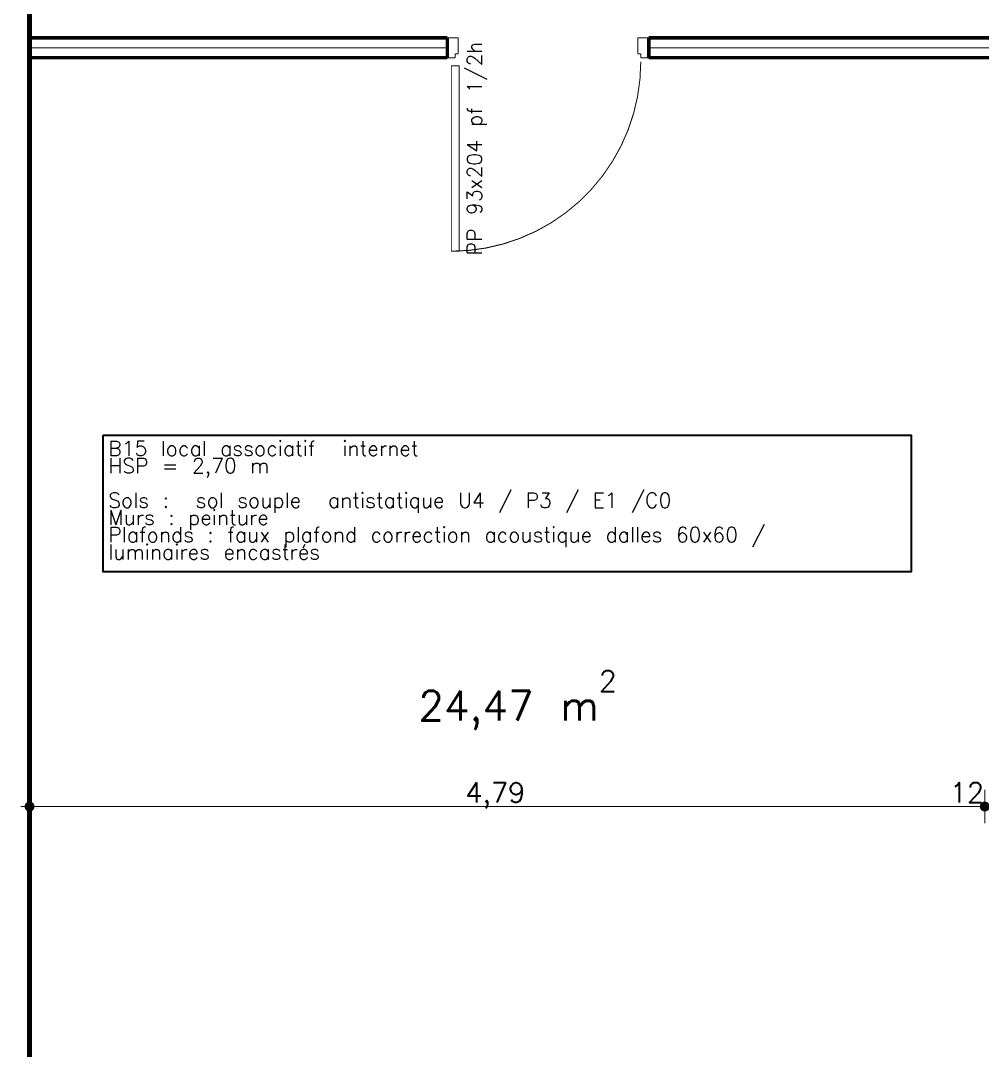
# Model space of a CAD drawing. Header units: inches. Extents: x -508710 to -412686, y 29674 to 73356.
# Drawn here: x -498533 to -493710, y 35400 to 40563 of the extents above; entities that cross this region are included whole.
import ezdxf

# ---------------------------------------------------------------- set-up
doc = ezdxf.new("R2010")
doc.units = ezdxf.units.IN
doc.header["$MEASUREMENT"] = 0
for name, color, linetype in [('00 cloisons', 7, 'Continuous'), ('00 cotations', 7, 'Continuous'), ('00 symboles isolants', 7, 'Continuous'), ('murs peripherique', 7, 'Continuous'), ('textes', 7, 'Continuous')]:
    doc.layers.add(name, color=color, linetype=linetype)
doc.styles.get("Standard").update_dxf_attribs({"font": 'txt', "bigfont": 'BIGFONT.SHX'})
doc.linetypes.add('isolation copie', pattern='A,0,[1,0715-ENSICAEN Niveau 1-1.Shx,S=1.62037,R=0,X=-0.014583,Y=1.66533e-17],-175,0', length=175)
doc.dimstyles.new('Dimstyle_11', dxfattribs={"dimtxt": 100, "dimasz": 85.5, "dimexe": 0.18, "dimexo": 0, "dimgap": 0.09, "dimtad": 1, "dimtih": 1, "dimtoh": 1, "dimlfac": 0.001, "dimzin": 0, "dimdsep": 46, "dimtxsty": 'Standard', "dimblk": 'ARROWHEAD_11', "dimblk1": 'ARROWHEAD_11', "dimblk2": 'ARROWHEAD_11', "dimcen": 0.09, "dimclrd": 7, "dimclre": 7, "dimclrt": 7, "dimadec": 1, "dimazin": 0, "dimtfac": 1, "dimtdec": 4, "dimtmove": 0, "dimatfit": 3, "dimfxl": 1, "dimtolj": 1, "dimtzin": 0, "dimarcsym": 0})

# ---------------------------------------------------------------- blocks, each defined once
blk = doc.blocks.new('WALL_116', base_point=(-498588.3, 51076.8))
at = {"layer": 'murs peripherique', "color": 7, "linetype": 'Continuous', "const_width": 25}
blk.add_lwpolyline([(-498488.3, 35278.5), (-498488.3, 42978)], dxfattribs=at)
blk = doc.blocks.new('Porte 1v Cadbois 65_18')
at = {"color": 0, "linetype": 'Continuous', "const_width": 5}
blk.add_lwpolyline([(485, 970, 0.414214), (-465, 20)], format="xyb", dxfattribs=at)
for points in [[(485, 970), (445, 970)], [(445, 970), (445, 40)], [(485, 40), (485, 970)], [(-465, 0), (-505, 0)], [(-505, 0), (-505, -10)], [(-465, -20), (-465, 0)], [(445, 40), (485, 40)], [(505, 0), (465, 0)], [(465, 0), (465, -20)], [(505, -10), (505, 0)], [(-505, -10), (-505, -90)], [(-450, -20), (-465, -20)], [(-450, -100), (-450, -20)], [(465, -20), (450, -20)], [(450, -20), (450, -100)], [(505, -90), (505, -10)], [(-505, -90), (-505, -100)], [(-505, -100), (-450, -100)], [(450, -100), (505, -100)], [(505, -100), (505, -90)]]:
    blk.add_lwpolyline(points, dxfattribs=at)
blk = doc.blocks.new('WALL_172', base_point=(-498588.3, 40426.8))
at = {"layer": '00 cloisons', "color": 171, "linetype": 'Continuous', "const_width": 17.5}
for points in [[(-496393.3, 40476.8), (-498488.3, 40476.8)], [(-498488.3, 40476.8), (-498488.3, 40376.8)], [(-496393.3, 40476.8), (-496393.3, 40376.8)], [(-495383.3, 40476.8), (-495383.3, 40376.8)], [(-491493.3, 40476.8), (-495383.3, 40476.8)], [(-498488.3, 40376.8), (-496393.3, 40376.8)], [(-495383.3, 40376.8), (-491493.3, 40376.8)]]:
    blk.add_lwpolyline(points, dxfattribs=at)
at = {"layer": '00 cloisons', "color": 1, "rotation": 179.9999999999991}
blk.add_blockref('Porte 1v Cadbois 65_18', (-495888.3, 40376.8), dxfattribs=at)
blk = doc.blocks.new('*D319')
at = {"layer": '00 cotations', "color": 7, "linetype": 'Continuous', "const_width": 5}
for points in [[(-498488.3, 36645.1), (-498488.3, 36707)], [(-493698.3, 36645.1), (-493698.3, 36707)], [(-498533.3, 36622.6), (-498510.8, 36622.6)], [(-498465.8, 36622.6), (-493720.8, 36622.6)], [(-498488.3, 36538.2), (-498488.3, 36600.1)], [(-493698.3, 36538.2), (-493698.3, 36600.1)]]:
    blk.add_lwpolyline(points, dxfattribs=at)
at = {"layer": '00 cotations', "color": 7, "linetype": 'Continuous'}
for points, const_width in [([(-498510.8, 36622.6, 1), (-498465.8, 36622.6, 1)], 5), ([(-498499.5, 36622.6, 1), (-498477, 36622.6, 1)], 22.5), ([(-493720.8, 36622.6, 1), (-493675.8, 36622.6, 1)], 5), ([(-493709.5, 36622.6, 1), (-493687, 36622.6, 1)], 22.5)]:
    blk.add_lwpolyline(points, format="xyb", close=True, dxfattribs=dict(at, const_width=const_width))
at = {"layer": '00 cotations', "color": 7, "char_height": 100, "attachment_point": 1}
for s, insert in [('\\A1;{\\Ftxt.shx|c0;4,79}', (-496303, 36742.6)), ('\\A1;{\\Ftxt.shx|c0;12}', (-493873.3, 36742.6))]:
    blk.add_mtext(s, dxfattribs=dict(at, insert=insert))
blk = doc.blocks.new('ARROWHEAD_11')
at = {"color": 0, "linetype": 'Continuous'}
blk.add_line((0, 0), (-1, 0), dxfattribs=at)
at = {"color": 0, "linetype": 'Continuous', "const_width": 0.25}
blk.add_lwpolyline([(-0.125, 0, 1), (0.125, 0, 1)], format="xyb", close=True, dxfattribs=at)
blk = doc.blocks.new('*D320')
at = {"layer": '00 cotations', "color": 7, "linetype": 'Continuous', "const_width": 5}
for points in [[(-493698.3, 36645.1), (-493698.3, 36707)], [(-493578.3, 36645.1), (-493578.3, 36707)], [(-493675.8, 36622.6), (-493600.8, 36622.6)], [(-493698.3, 36538.2), (-493698.3, 36600.1)], [(-493578.3, 36538.2), (-493578.3, 36600.1)]]:
    blk.add_lwpolyline(points, dxfattribs=at)
at = {"layer": '00 cotations', "color": 7, "linetype": 'Continuous'}
for points, const_width in [([(-493720.8, 36622.6, 1), (-493675.8, 36622.6, 1)], 5), ([(-493709.5, 36622.6, 1), (-493687, 36622.6, 1)], 22.5), ([(-493600.8, 36622.6, 1), (-493555.8, 36622.6, 1)], 5), ([(-493589.5, 36622.6, 1), (-493567, 36622.6, 1)], 22.5)]:
    blk.add_lwpolyline(points, format="xyb", close=True, dxfattribs=dict(at, const_width=const_width))
blk = doc.blocks.new('*D335')
at = {"layer": '00 cotations', "color": 7, "linetype": 'Continuous', "const_width": 5}
for points in [[(-498488.3, 41813.6), (-498488.3, 41875.4)], [(-498268.3, 41813.6), (-498268.3, 41875.4)], [(-498533.3, 41791.1), (-498510.8, 41791.1)], [(-498488.3, 41706.7), (-498488.3, 41768.6)], [(-498465.8, 41791.1), (-498290.8, 41791.1)], [(-498268.3, 41706.7), (-498268.3, 41768.6)]]:
    blk.add_lwpolyline(points, dxfattribs=at)
at = {"layer": '00 cotations', "color": 7, "linetype": 'Continuous'}
for points, const_width in [([(-498510.8, 41791.1, 1), (-498465.8, 41791.1, 1)], 5), ([(-498499.5, 41791.1, 1), (-498477, 41791.1, 1)], 22.5), ([(-498290.8, 41791.1, 1), (-498245.8, 41791.1, 1)], 5), ([(-498279.5, 41791.1, 1), (-498257, 41791.1, 1)], 22.5)]:
    blk.add_lwpolyline(points, format="xyb", close=True, dxfattribs=dict(at, const_width=const_width))
at = {"layer": '00 cotations', "color": 7, "insert": (-498454.5, 41911.1), "char_height": 100, "attachment_point": 1}
blk.add_mtext('\\A1;{\\Ftxt.shx|c0;22}', dxfattribs=at)

msp = doc.modelspace()

# ---------------------------------------------------------------- linework, layer by layer
at = {"layer": '00 symboles isolants', "color": 253, "linetype": 'isolation copie', "const_width": 5}
for points in [[(-496385.439, 40426.801), (-498488.767, 40426.801)], [(-491495.137, 40426.801), (-495383.509, 40426.801)]]:
    msp.add_lwpolyline(points, dxfattribs=at)
at = {"layer": 'textes', "color": 7}
msp.add_lwpolyline([(-498119.131, 38484.831), (-494067.409, 38484.831), (-494067.409, 37799.537), (-498119.131, 37799.537)], close=True, dxfattribs=at)

# ---------------------------------------------------------------- block references
at = {"layer": '00 cloisons', "color": 171}
msp.add_blockref('WALL_172', (-498588.267, 40426.801), dxfattribs=at)
at = {"layer": 'murs peripherique', "color": 7}
msp.add_blockref('WALL_116', (-498588.267, 51076.801), dxfattribs=at)

# ---------------------------------------------------------------- texts
at = {"color": 7, "insert": (-496538.683, 37007.427), "char_height": 150, "attachment_point": 7}
msp.add_mtext('{24,47 m{\\H0.7x;\\S2^  ;}}', dxfattribs=at)
at = {"layer": 'textes', "color": 7, "insert": (-496294.658, 39922.386), "char_height": 75.00004, "width": 1071.62119, "attachment_point": 2, "rotation": 90}
msp.add_mtext('\\A1;{\\Ftxt.shx|c0;\\C7;PP 93x204 pf 1/2h}', dxfattribs=at)
at = {"layer": 'textes', "color": 7, "insert": (-498094.131, 38455.247), "char_height": 74.99999, "width": 4001.72189, "attachment_point": 1, "line_spacing_factor": 0.691836}
msp.add_mtext('\\A1;{\\Ftxt.shx|c0;\\C7;B15 local associatif  internet\\PHSP = 2,70 m\\P\\PSols :  sol souple  antistatique U4 / P3 / E1 /C0\\PMurs : peinture \\PPlafonds : faux plafond correction acoustique dalles 60x60 / luminaires encastrés}', dxfattribs=at)

# ---------------------------------------------------------------- dimensions: what is measured, and where the dimension line sits
at = {"layer": '00 cotations', "color": 7, "linetype": 'Continuous'}
for base, p1, p2, picture, middle in [((-498268.267, 41791.06), (-498488.267, 40476.801), (-498268.267, 42276.801), '*D335', (-498321.079, 41861.06)), ((-493698.273, 36622.576), (-498488.267, 40376.801), (-493698.273, 40376.801), '*D319', (-496169.543, 36692.576)), ((-493698.273, 36622.576), (-493698.273, 40376.801), (-493578.273, 40376.801), '*D320', (-493739.858, 36692.576))]:
    dim = msp.add_linear_dim(base=base, p1=p1, p2=p2, dimstyle='Dimstyle_11', dxfattribs=at)
    dim.commit()
    dim.dimension.update_dxf_attribs({"geometry": picture, "text_midpoint": middle})

doc.saveas('drawing.dxf')
